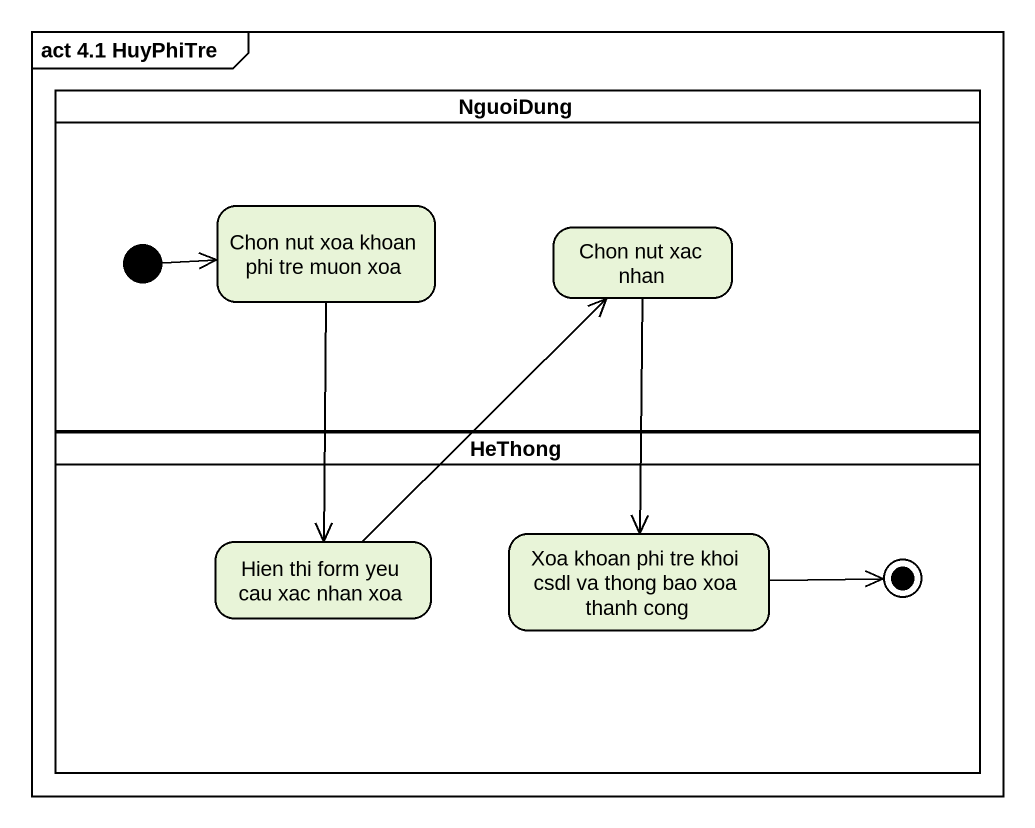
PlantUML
@startuml
mainframe act 4.1 HuyPhiTre
hide empty description
state NguoiDung <<partition>> {
  state "Chon nut xoa khoan phi tre muon xoa" as Chon_nut_xoa_khoan_phi_tre
  state "Chon nut xac nhan" as Chon_nut_xac_nhan
  [*] -right-> Chon_nut_xoa_khoan_phi_tre
}
state HeThong <<partition>> {
  state "Hien thi form yeu cau xac nhan xoa" as Hien_thi_form_yeu_cau_xac
  state "Xoa khoan phi tre khoi csdl va thong bao xoa thanh cong" as Xoa_khoan_phi_tre_khoi_csdl
  Xoa_khoan_phi_tre_khoi_csdl -right-> [*]
}
Chon_nut_xoa_khoan_phi_tre --> Hien_thi_form_yeu_cau_xac
Chon_nut_xac_nhan --> Xoa_khoan_phi_tre_khoi_csdl
Hien_thi_form_yeu_cau_xac -up-> Chon_nut_xac_nhan
@enduml
